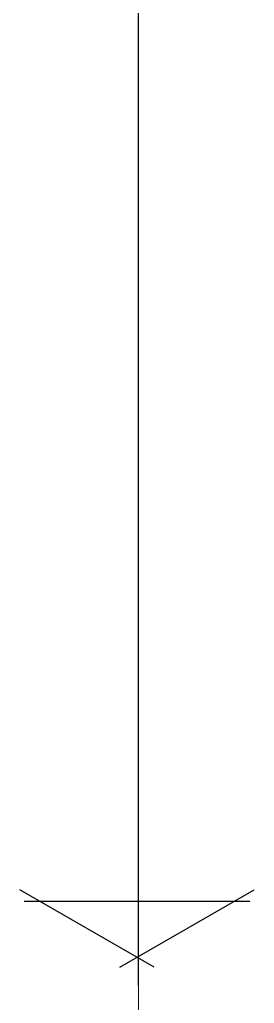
# Model space of a CAD drawing. Header units: metres. Extents: x -22 to 564, y 0 to 143.
# Drawn here: x 242.5516 to 242.6546, y 51.1223 to 51.5545 of the extents above; entities that cross this region are included whole.
import ezdxf

# ---------------------------------------------------------------- set-up
doc = ezdxf.new("R2010")
doc.units = ezdxf.units.M
doc.linetypes.add('EJES630', pattern=[6.3, 5.5, -0.4, 0, -0.4])
doc.layers.add('EJES', color=11, linetype='EJES630', lineweight=0)
doc.layers.add('XREF 2N NEURO-ONCOLOGIA$0$Mobiliario Fijo', color=40, linetype='Continuous')

# ---------------------------------------------------------------- blocks, each defined once
blk = doc.blocks.new('XREF 2N NEURO-ONCOLOGIA$0$A$C7c43d18a')
for p, q in [((0.029, -0.008), (-0.005, 0.051)), ((0, -0.05), (0, 0.049)), ((0.029, 0.007), (-0.005, -0.052)), ((-0.88518, 0), (0.037, 0))]:
    blk.add_line(p, q)
blk = doc.blocks.new('XREF 2N NEURO-ONCOLOGIA')
at = {"layer": 'XREF 2N NEURO-ONCOLOGIA$0$Mobiliario Fijo', "rotation": 180}
blk.add_blockref('XREF 2N NEURO-ONCOLOGIA$0$A$C7c43d18a', (17.71605, 4.43765, 0), dxfattribs=at)

msp = doc.modelspace()

# ---------------------------------------------------------------- block references
at = {"rotation": 90}
msp.add_blockref('XREF 2N NEURO-ONCOLOGIA', (247.04125, 33.45112), dxfattribs=at)

# ---------------------------------------------------------------- next in the draw order: linework, layer by layer
at = {"layer": 'EJES'}
msp.add_line((242.60469, 33.1657), (242.60341, 58.5478), dxfattribs=at)

doc.saveas('drawing.dxf')
